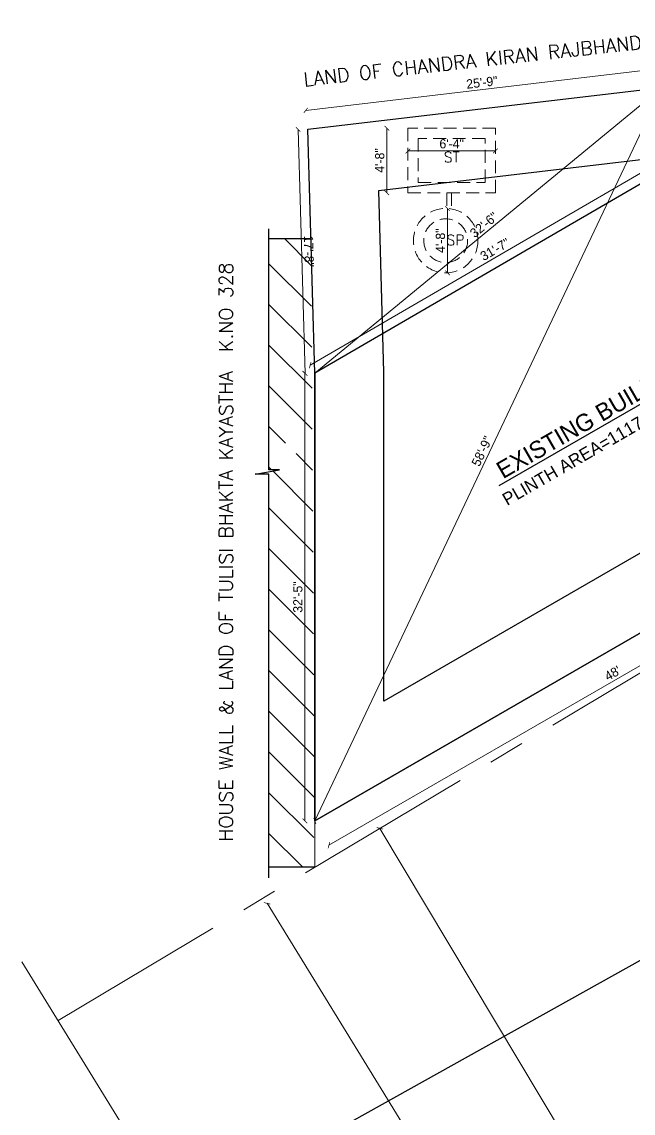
# Model space of a CAD drawing. Header units: inches. Extents: x 4069 to 291496, y -47643 to 12535.
# Drawn here: x 123552 to 124082, y -32532 to -31584 of the extents above; entities that cross this region are included whole.
import ezdxf

# ---------------------------------------------------------------- set-up
doc = ezdxf.new("R2010")
doc.units = ezdxf.units.IN
doc.header["$LTSCALE"] = 5
doc.header["$MEASUREMENT"] = 0
doc.linetypes.add('CENTER', pattern=[2, 1.25, -0.25, 0.25, -0.25])
doc.linetypes.add('HIDDEN', pattern=[0.375, 0.25, -0.125])
doc.layers.add('A-WALL', color=7, linetype='Continuous', lineweight=9)
doc.layers.add('HATCH', color=253, linetype='Continuous', lineweight=0)
for name, color, linetype in [('DIM', 5, 'Continuous'), ('TEXT', 6, 'Continuous'), ('WALL', 7, 'Continuous')]:
    doc.layers.add(name, color=color, linetype=linetype)
doc.styles.add('ROMANS', font='romans.shx', dxfattribs={"width": 0.8})
doc.styles.add('tt', font='stylu.ttf', dxfattribs={"height": 8})
doc.dimstyles.new('Copy(2) of STANDARD', dxfattribs={"dimtxt": 2, "dimasz": 4, "dimexe": 0, "dimexo": 0, "dimgap": 2, "dimtad": 1, "dimdec": 0, "dimzin": 0, "dimdsep": 46, "dimlunit": 3, "dimtxsty": 'tt', "dimblk": 'ARCHTICK', "dimcen": 0.0505, "dimse1": 1, "dimse2": 1, "dimclrd": 5, "dimclre": 5, "dimclrt": 7, "dimadec": 1, "dimazin": 0, "dimtm": 1e-09, "dimtfac": 1, "dimtdec": 0, "dimtofl": 0, "dimtmove": 1, "dimatfit": 3, "dimfxl": 1, "dimtolj": 2, "dimtzin": 0, "dimlwd": 13, "dimarcsym": 0})

# ---------------------------------------------------------------- blocks, each defined once
blk = doc.blocks.new('_ArchTick')
at = {"color": 0, "linetype": 'ByBlock', "const_width": 0.15}
blk.add_lwpolyline([(-0.5, -0.5), (0.5, 0.5)], dxfattribs=at)
blk = doc.blocks.new('*D5773')
at = {"layer": 'Defpoints', "color": 0, "ltscale": 5, "transparency": 16777216}
for p in [(124152.83, -32111.09, -58.17), (125162.41, -33800.41), (124794.75, -34026.32)]:
    blk.add_point(p, dxfattribs=at)
at = {"layer": 'DIM', "color": 5, "lineweight": 13, "ltscale": 5, "transparency": 16777216}
blk.add_line((123764.52, -32349.69), (124794.75, -34026.32), dxfattribs=at)
at = {"layer": 'DIM', "color": 5, "lineweight": 13, "ltscale": 5, "transparency": 16777216, "xscale": 4, "yscale": 4, "zscale": 4}
for p, rotation in [((123764.52, -32349.69), 121.5692533147088), ((124794.75, -34026.32), 301.5692533147088)]:
    blk.add_blockref('_ArchTick', p, dxfattribs=dict(at, rotation=rotation))
at = {"layer": 'DIM', "color": 7, "ltscale": 5, "transparency": 16777216, "insert": (124284.9, -33184.77), "char_height": 8, "attachment_point": 5, "rotation": 301.56925, "style": 'tt'}
blk.add_mtext("\\A2;164'", dxfattribs=at)
blk = doc.blocks.new('*D5745')
at = {"layer": 'Defpoints', "color": 0, "ltscale": 5, "transparency": 16777216}
for p in [(123920.7, -31745.95), (123918.56, -31801.91), (123921.26, -31801.91)]:
    blk.add_point(p, dxfattribs=at)
at = {"layer": 'DIM', "color": 5, "lineweight": 13, "ltscale": 5, "transparency": 16777216}
blk.add_line((123921.26, -31745.95), (123921.26, -31801.91), dxfattribs=at)
at = {"layer": 'DIM', "color": 5, "lineweight": 13, "ltscale": 5, "transparency": 16777216, "xscale": 4, "yscale": 4, "zscale": 4}
for p, rotation in [((123921.26, -31745.95), 90), ((123921.26, -31801.91), 270)]:
    blk.add_blockref('_ArchTick', p, dxfattribs=dict(at, rotation=rotation))
at = {"layer": 'DIM', "color": 7, "ltscale": 5, "transparency": 16777216, "insert": (123915.08, -31773.93), "char_height": 8, "attachment_point": 5, "rotation": 90, "style": 'tt'}
blk.add_mtext('\\A2;4\'-8"', dxfattribs=at)
blk = doc.blocks.new('*D5746')
at = {"layer": 'Defpoints', "color": 0, "ltscale": 5, "transparency": 16777216}
for p in [(123886.8, -31676.29), (123868.55, -31732.29), (123886.8, -31732.29)]:
    blk.add_point(p, dxfattribs=at)
at = {"layer": 'DIM', "color": 5, "lineweight": 13, "ltscale": 5, "transparency": 16777216}
blk.add_line((123868.55, -31676.29), (123868.55, -31732.29), dxfattribs=at)
at = {"layer": 'DIM', "color": 5, "lineweight": 13, "ltscale": 5, "transparency": 16777216, "xscale": 4, "yscale": 4, "zscale": 4}
for p, rotation in [((123868.55, -31676.29), 90), ((123868.55, -31732.29), 270)]:
    blk.add_blockref('_ArchTick', p, dxfattribs=dict(at, rotation=rotation))
at = {"layer": 'DIM', "color": 7, "ltscale": 5, "transparency": 16777216, "insert": (123862.38, -31704.29), "char_height": 8, "attachment_point": 5, "rotation": 90, "style": 'tt'}
blk.add_mtext('\\A2;4\'-8"', dxfattribs=at)
blk = doc.blocks.new('*D5747')
at = {"layer": 'Defpoints', "color": 0, "ltscale": 5, "transparency": 16777216}
for p in [(123962.8, -31696), (123886.8, -31705.28), (123962.8, -31705.28)]:
    blk.add_point(p, dxfattribs=at)
at = {"layer": 'DIM', "color": 5, "lineweight": 13, "ltscale": 5, "transparency": 16777216}
blk.add_line((123886.8, -31696), (123962.8, -31696), dxfattribs=at)
at = {"layer": 'DIM', "color": 5, "lineweight": 13, "ltscale": 5, "transparency": 16777216, "xscale": 4, "yscale": 4, "zscale": 4, "rotation": 180}
blk.add_blockref('_ArchTick', (123886.8, -31696), dxfattribs=at)
at = {"layer": 'DIM', "color": 5, "lineweight": 13, "ltscale": 5, "transparency": 16777216, "xscale": 4, "yscale": 4, "zscale": 4}
blk.add_blockref('_ArchTick', (123962.8, -31696), dxfattribs=at)
at = {"layer": 'DIM', "color": 7, "ltscale": 5, "transparency": 16777216, "insert": (123924.8, -31689.82), "char_height": 8, "attachment_point": 5, "style": 'tt'}
blk.add_mtext('\\A2;6\'-4"', dxfattribs=at)
blk = doc.blocks.new('*D5754')
at = {"layer": 'Defpoints', "color": 0, "ltscale": 5, "transparency": 16777216}
for p in [(124105.45, -31624.49), (124107.38, -31640.83), (123800.07, -31677.08)]:
    blk.add_point(p, dxfattribs=at)
at = {"layer": 'DIM', "color": 5, "lineweight": 13, "ltscale": 5, "transparency": 16777216}
blk.add_line((123798.14, -31660.74), (124105.45, -31624.49), dxfattribs=at)
at = {"layer": 'DIM', "color": 5, "lineweight": 13, "ltscale": 5, "transparency": 16777216, "xscale": 4, "yscale": 4, "zscale": 4}
for p, rotation in [((124105.45, -31624.49), 6.72693349602278), ((123798.14, -31660.74), 186.7269334960228)]:
    blk.add_blockref('_ArchTick', p, dxfattribs=dict(at, rotation=rotation))
at = {"layer": 'DIM', "color": 7, "ltscale": 5, "transparency": 16777216, "insert": (123951.07, -31636.48), "char_height": 8, "attachment_point": 5, "rotation": 6.72693, "style": 'tt'}
blk.add_mtext('\\A2;25\'-9"', dxfattribs=at)
blk = doc.blocks.new('*D5759')
at = {"layer": 'Defpoints', "color": 0, "ltscale": 5, "transparency": 16777216}
for p in [(124304.74, -31989.91), (123806.03, -32278.1), (123818.24, -32299.25)]:
    blk.add_point(p, dxfattribs=at)
at = {"layer": 'DIM', "color": 5, "lineweight": 13, "ltscale": 5, "transparency": 16777216}
blk.add_line((124316.96, -32011.05), (123818.24, -32299.25), dxfattribs=at)
at = {"layer": 'DIM', "color": 5, "lineweight": 13, "ltscale": 5, "transparency": 16777216, "xscale": 4, "yscale": 4, "zscale": 4}
for p, rotation in [((124316.96, -32011.05), 30.02282740676114), ((123818.24, -32299.25), 210.0228274067611)]:
    blk.add_blockref('_ArchTick', p, dxfattribs=dict(at, rotation=rotation))
at = {"layer": 'DIM', "color": 7, "ltscale": 5, "transparency": 16777216, "insert": (124064.51, -32149.8), "char_height": 8, "attachment_point": 5, "rotation": 30.02283, "style": 'tt'}
blk.add_mtext("\\A2;48'", dxfattribs=at)
blk = doc.blocks.new('*D5760')
at = {"layer": 'Defpoints', "color": 0, "ltscale": 5, "transparency": 16777216}
for p in [(123797.48, -31889.1), (123806.03, -31889.1), (123806.03, -32278.1)]:
    blk.add_point(p, dxfattribs=at)
at = {"layer": 'DIM', "color": 5, "lineweight": 13, "ltscale": 5, "transparency": 16777216}
blk.add_line((123797.48, -32278.1), (123797.48, -31889.1), dxfattribs=at)
at = {"layer": 'DIM', "color": 5, "lineweight": 13, "ltscale": 5, "transparency": 16777216, "xscale": 4, "yscale": 4, "zscale": 4}
for p, rotation in [((123797.48, -31889.1), 90), ((123797.48, -32278.1), 270)]:
    blk.add_blockref('_ArchTick', p, dxfattribs=dict(at, rotation=rotation))
at = {"layer": 'DIM', "color": 7, "ltscale": 5, "transparency": 16777216, "insert": (123791.3, -32083.6), "char_height": 8, "attachment_point": 5, "rotation": 90, "style": 'tt'}
blk.add_mtext('\\A2;32\'-5"', dxfattribs=at)
blk = doc.blocks.new('*D5761')
at = {"layer": 'Defpoints', "color": 0, "ltscale": 5, "transparency": 16777216}
for p in [(123791.55, -31677.32), (123800.07, -31677.08), (123806.03, -31889.1)]:
    blk.add_point(p, dxfattribs=at)
at = {"layer": 'DIM', "color": 5, "lineweight": 13, "ltscale": 5, "transparency": 16777216}
blk.add_line((123797.51, -31889.34), (123791.55, -31677.32), dxfattribs=at)
at = {"layer": 'DIM', "color": 5, "lineweight": 13, "ltscale": 5, "transparency": 16777216, "xscale": 4, "yscale": 4, "zscale": 4}
for p, rotation in [((123791.55, -31677.32), 91.6098070227781), ((123797.51, -31889.34), 271.6098070227781)]:
    blk.add_blockref('_ArchTick', p, dxfattribs=dict(at, rotation=rotation))
at = {"layer": 'DIM', "color": 7, "ltscale": 5, "transparency": 16777216, "insert": (123800.81, -31783.15), "char_height": 8, "attachment_point": 5, "rotation": 271.60981, "style": 'tt'}
blk.add_mtext('\\A2;17\'-8"', dxfattribs=at)
blk = doc.blocks.new('*D5762')
at = {"layer": 'Defpoints', "color": 0, "ltscale": 5, "transparency": 16777216}
for p in [(124133.15, -31698.7), (123801.98, -31882.15), (123806.03, -31889.1)]:
    blk.add_point(p, dxfattribs=at)
at = {"layer": 'DIM', "color": 5, "lineweight": 13, "ltscale": 5, "transparency": 16777216}
blk.add_line((124129.1, -31691.75), (123801.98, -31882.15), dxfattribs=at)
at = {"layer": 'DIM', "color": 5, "lineweight": 13, "ltscale": 5, "transparency": 16777216, "xscale": 4, "yscale": 4, "zscale": 4}
for p, rotation in [((124129.1, -31691.75), 30.20167562409884), ((123801.98, -31882.15), 210.2016756240988)]:
    blk.add_blockref('_ArchTick', p, dxfattribs=dict(at, rotation=rotation))
at = {"layer": 'DIM', "color": 7, "ltscale": 5, "transparency": 16777216, "insert": (123962.38, -31781.52), "char_height": 8, "attachment_point": 5, "rotation": 30.20168, "style": 'tt'}
blk.add_mtext('\\A2;31\'-7"', dxfattribs=at)
blk = doc.blocks.new('*D5748')
at = {"layer": 'Defpoints', "color": 0, "ltscale": 5, "transparency": 16777216}
for p in [(124107.38, -31640.83), (123806.03, -31889.1), (123806.03, -31889.1)]:
    blk.add_point(p, dxfattribs=at)
at = {"layer": 'DIM', "color": 5, "lineweight": 13, "ltscale": 5, "transparency": 16777216}
blk.add_line((124107.38, -31640.83), (123806.03, -31889.1), dxfattribs=at)
at = {"layer": 'DIM', "color": 5, "lineweight": 13, "ltscale": 5, "transparency": 16777216, "xscale": 4, "yscale": 4, "zscale": 4}
for p, rotation in [((124107.38, -31640.83), 39.48369156053075), ((123806.03, -31889.1), 219.4836915605308)]:
    blk.add_blockref('_ArchTick', p, dxfattribs=dict(at, rotation=rotation))
at = {"layer": 'DIM', "color": 7, "ltscale": 5, "transparency": 16777216, "insert": (123952.79, -31760.22), "char_height": 8, "attachment_point": 5, "rotation": 39.48369, "style": 'tt'}
blk.add_mtext('\\A2;32\'-6"', dxfattribs=at)
blk = doc.blocks.new('*D5749')
at = {"layer": 'Defpoints', "color": 0, "ltscale": 5, "transparency": 16777216}
for p in [(124107.38, -31640.83), (123806.03, -32278.1), (123806.03, -32278.1)]:
    blk.add_point(p, dxfattribs=at)
at = {"layer": 'DIM', "color": 5, "lineweight": 13, "ltscale": 5, "transparency": 16777216}
blk.add_line((124107.38, -31640.83), (123806.03, -32278.1), dxfattribs=at)
at = {"layer": 'DIM', "color": 5, "lineweight": 13, "ltscale": 5, "transparency": 16777216, "xscale": 4, "yscale": 4, "zscale": 4}
for p, rotation in [((124107.38, -31640.83), 64.69153088684814), ((123806.03, -32278.1), 244.6915308868481)]:
    blk.add_blockref('_ArchTick', p, dxfattribs=dict(at, rotation=rotation))
at = {"layer": 'DIM', "color": 7, "ltscale": 5, "transparency": 16777216, "insert": (123951.12, -31956.83), "char_height": 8, "attachment_point": 5, "rotation": 64.69153, "style": 'tt'}
blk.add_mtext('\\A2;58\'-9"', dxfattribs=at)
blk = doc.blocks.new('*D5770')
at = {"layer": 'Defpoints', "color": 0, "ltscale": 5, "transparency": 16777216}
for p in [(124140.14, -32118.68), (123862.56, -32284.57), (124644.92, -32963.34)]:
    blk.add_point(p, dxfattribs=at)
at = {"layer": 'DIM', "color": 5, "lineweight": 13, "ltscale": 5, "transparency": 16777216}
blk.add_line((124367.34, -33129.22), (123862.56, -32284.57), dxfattribs=at)
at = {"layer": 'DIM', "color": 5, "lineweight": 13, "ltscale": 5, "transparency": 16777216, "xscale": 4, "yscale": 4, "zscale": 4}
for p, rotation in [((123862.56, -32284.57), 120.8634483611805), ((124367.34, -33129.22), 300.8634483611805)]:
    blk.add_blockref('_ArchTick', p, dxfattribs=dict(at, rotation=rotation))
at = {"layer": 'DIM', "color": 7, "ltscale": 5, "transparency": 16777216, "insert": (124120.22, -32703.75), "char_height": 8, "attachment_point": 5, "rotation": 300.86345, "style": 'tt'}
blk.add_mtext("\\A2;82'", dxfattribs=at)

msp = doc.modelspace()

# ---------------------------------------------------------------- hatches: boundary and pattern name
at = {"layer": 'HATCH', "ltscale": 5}
h = msp.add_hatch(dxfattribs=at)
h.set_pattern_fill('ANSI31', color=256, scale=200, angle=90, style=0)
h.set_pattern_definition([(135, (102721.9, -46812.23), (-17.67767, -17.67767), [])])
h.paths.add_polyline_path([(123777.35546, -31969.97715), (123777.35546, -31949.96543), (123789.701, -31949.96543), (123789.701, -31969.97715)], flags=16)
h.paths.add_polyline_path([(123806.02636, -32278.10437), (123803.09078, -32320.10437), (123806.02636, -32320.10437)])
h.paths.add_polyline_path([(123766.07977, -32318.35), (123806.02636, -32318.35), (123806.02636, -32278.10437), (123802.73822, -31772.10437), (123766.07977, -31772.10437), (123766.07977, -31972.92775), (123775.33969, -31972.92775), (123754.34213, -31976.95048), (123766.07977, -31976.95048)])

# ---------------------------------------------------------------- linework, layer by layer
at = {"color": 3}
msp.add_line((123688.49133, -32622.53115, 12.34748), (124847.67763, -31974.7759, -15.49706), dxfattribs=at)
at = {"layer": 'A-WALL', "color": 3, "linetype": 'CENTER', "ltscale": 25}
msp.add_line((123583.35248, -32451.42471, -14.54226), (124722.3148, -31770.75629, -14.54226), dxfattribs=at)
at = {"layer": 'A-WALL', "ltscale": 5}
msp.add_line((123806.02636, -32222.82083, -14.54226), (123806.02636, -32318.35, -14.54226), dxfattribs=at)
at = {"layer": 'A-WALL', "color": 3, "linetype": 'Continuous', "ltscale": 5, "elevation": 12.34748}
msp.add_lwpolyline([(123551.71078, -32400.44189), (124083.53037, -33265.43073), (124051.31622, -33319.1871), (124144.54, -33262.19781), (124113.78761, -33314.67235), (124645.147, -34179.42416)], dxfattribs=at)
at = {"layer": 'DIM', "ltscale": 5, "elevation": -14.54226}
for points in [[(123806.02636, -32278.10437), (123806.02636, -31889.10437), (123800.06767, -31677.08008), (124107.37846, -31640.8329), (124244.90855, -31629.01244), (124561.32562, -31616.58904), (124557.53887, -31832.76037), (124304.74221, -31989.90565)], [(123866.02636, -32174.13349), (123866.02636, -31888.26142), (123861.58536, -31730.24002), (124113.46309, -31700.53114), (124248.65652, -31688.91151), (124500.22254, -31679.03434), (124498.1202, -31799.04882), (124273.88575, -31938.43905)]]:
    msp.add_lwpolyline(points, close=True, dxfattribs=at)
at = {"layer": 'HATCH', "linetype": 'HIDDEN', "ltscale": 9}
for p, q in [((123920.70961, -31732.28759, -14.54226), (123920.70961, -31745.9494, -14.54226)), ((123924.70961, -31732.28759, -14.54226), (123924.70961, -31746.39316, -14.54226))]:
    msp.add_line(p, q, dxfattribs=at)
at = {"layer": 'HATCH', "linetype": 'HIDDEN', "ltscale": 9, "elevation": -14.54226}
for points in [[(123886.79734, -31732.28759), (123962.79734, -31732.28759), (123962.79734, -31676.28759), (123886.79734, -31676.28759)], [(123895.79734, -31723.28759), (123953.79734, -31723.28759), (123953.79734, -31685.28759), (123895.79734, -31685.28759)]]:
    msp.add_lwpolyline(points, close=True, dxfattribs=at)
at = {"layer": 'HATCH', "linetype": 'HIDDEN', "ltscale": 9}
for radius in [28, 19]:
    msp.add_circle((123919.63024, -31773.92859, -14.54226), radius, dxfattribs=at)
at = {"layer": 'WALL', "ltscale": 5}
for p, q in [((123766.07977, -31972.92775, -14.54226), (123766.07977, -31763.61538, -14.54226)), ((123766.07977, -31772.10437, -14.54226), (123802.73822, -31772.10437, -14.54226)), ((123754.34213, -31976.95048, -14.54226), (123775.33969, -31972.92775, -14.54226)), ((123775.33969, -31972.92775, -14.54226), (123766.07977, -31972.92775, -14.54226)), ((123766.07977, -31976.95048, -14.54226), (123754.34213, -31976.95048, -14.54226)), ((123766.07977, -32327.4819, -14.54226), (123766.07977, -31976.95048, -14.54226)), ((123806.02636, -32318.35, -14.54226), (123766.07977, -32318.35, -14.54226))]:
    msp.add_line(p, q, dxfattribs=at)
at = {"layer": 'WALL', "ltscale": 5, "elevation": -14.54226}
msp.add_lwpolyline([(123806.02636, -32278.10437), (124304.74221, -31989.90565), (124133.15059, -31698.70072), (123806.02636, -31889.10437)], close=True, dxfattribs=at)

# ---------------------------------------------------------------- texts
at = {"layer": 'TEXT', "lineweight": 9, "style": 'ROMANS'}
for s, rotation, p in [('LAND OF CHANDRA KIRAN RAJBHANDARI K.NO 366', 6.31430569, (123796.76576, -31639.84616, -14.54226)), ('HOUSE WALL & LAND OF TULISI BHAKTA KAYASTHA  K.NO 328', 90, (123734.87657, -32295.98712, -14.54226))]:
    msp.add_text(s, height=12, rotation=rotation, dxfattribs=at).set_placement(p)
for s, p in [('ST', (123917.86757, -31705.8315, -14.54226)), ('SP', (123920.22062, -31777.88678, -14.54226))]:
    msp.add_text(s, height=9, dxfattribs=at).set_placement(p)
at = {"layer": 'TEXT', "linetype": 'ByBlock', "style": 'tt'}
msp.add_text('%%U EXISTING BUILDING ', height=15, rotation=30, dxfattribs=at).set_placement((123964.5187, -31984.0738, -14.54226))
at = {"layer": 'TEXT', "lineweight": 70, "style": 'tt'}
msp.add_text('PLINTH AREA=1117.821 SQFT', height=11, rotation=30, dxfattribs=at).set_placement((123972.9484, -32004.5621, -14.54226))

# ---------------------------------------------------------------- dimensions: what is measured, and where the dimension line sits
at = {"layer": 'DIM', "ltscale": 5}
for p1, p2, distance, picture, middle in [((123800.06767, -31677.08008, -14.54226), (124107.37846, -31640.8329, -14.54226), 16.45547, '*D5754', (123951.07245, -31636.48403, -14.54226)), ((124107.37846, -31640.8329, -14.54226), (123806.02636, -32278.10437, -14.54226), 0, '*D5749', (123951.12211, -31956.82983, -14.54226)), ((124107.37846, -31640.8329, -14.54226), (123806.02636, -31889.10437, -14.54226), 0, '*D5748', (123952.7923, -31760.22254, -14.54226)), ((123806.02636, -31889.10437, -14.54226), (123800.06767, -31677.08008, -14.54226), 8.52073, '*D5761', (123800.81414, -31783.15498, -14.54226)), ((124133.15059, -31698.70072, -14.54226), (123806.02636, -31889.10437, -14.54226), -8.04567, '*D5762', (123962.37851, -31781.51541, -14.54226)), ((124304.74221, -31989.90565, -14.54226), (123806.02636, -32278.10437, -14.54226), 24.41681, '*D5759', (124064.50967, -32149.79611, -14.54226))]:
    dim = msp.add_aligned_dim(p1=p1, p2=p2, distance=distance, dimstyle='Copy(2) of STANDARD', override={"dimtxt": 9}, dxfattribs=at)
    dim.commit()
    dim.dimension.update_dxf_attribs({"geometry": picture, "text_midpoint": middle})
for base, p1, p2, picture, middle in [((123868.55484, -31732.28759, -14.54226), (123886.79734, -31676.28759, -14.54226), (123886.79734, -31732.28759, -14.54226), '*D5746', (123862.37622, -31704.28759, -14.54226)), ((123921.26059, -31801.90816, -14.54226), (123920.69968, -31745.94902, -14.54226), (123918.5608, -31801.90816, -14.54226), '*D5745', (123915.08197, -31773.92859, -14.54226)), ((123797.47768, -31889.10437, -14.54226), (123806.02636, -32278.10437, -14.54226), (123806.02636, -31889.10437, -14.54226), '*D5760', (123791.30491, -32083.60437, -14.54226))]:
    dim = msp.add_linear_dim(base=base, p1=p1, p2=p2, angle=90, dimstyle='Copy(2) of STANDARD', override={"dimtxt": 4}, dxfattribs=at)
    dim.commit()
    dim.dimension.update_dxf_attribs({"geometry": picture, "text_midpoint": middle})
dim = msp.add_linear_dim(base=(123962.79734, -31695.99722, -14.54226), p1=(123886.79734, -31705.28331, -14.54226), p2=(123962.79734, -31705.28331, -14.54226), dimstyle='Copy(2) of STANDARD', override={"dimtxt": 4}, dxfattribs=at)
dim.commit()
dim.dimension.update_dxf_attribs({"geometry": '*D5747', "text_midpoint": (123924.79734, -31689.81859, -14.54226)})
at = {"layer": 'DIM', "color": 3, "ltscale": 5}
dim = msp.add_linear_dim(base=(124794.74789, -34026.31912, 43.62678), p1=(124152.83364, -32111.0905, -14.54226), p2=(125162.40534, -33800.40663, 43.62678), angle=121.56925331, dimstyle='Copy(2) of STANDARD', override={"dimtxt": 4}, dxfattribs=at)
dim.commit()
dim.dimension.update_dxf_attribs({"geometry": '*D5773', "text_midpoint": (124284.89891, -33184.77218, 43.62678)})
dim = msp.add_aligned_dim(p1=(124644.92407, -32963.33562, -14.54226), p2=(124140.13822, -32118.67756, -14.54226), distance=323.37244, dimstyle='Copy(2) of STANDARD', override={"dimtxt": 9}, dxfattribs=at)
dim.commit()
dim.dimension.update_dxf_attribs({"geometry": '*D5770', "text_midpoint": (124120.21921, -32703.74606, -14.54226)})

doc.saveas('drawing.dxf')
